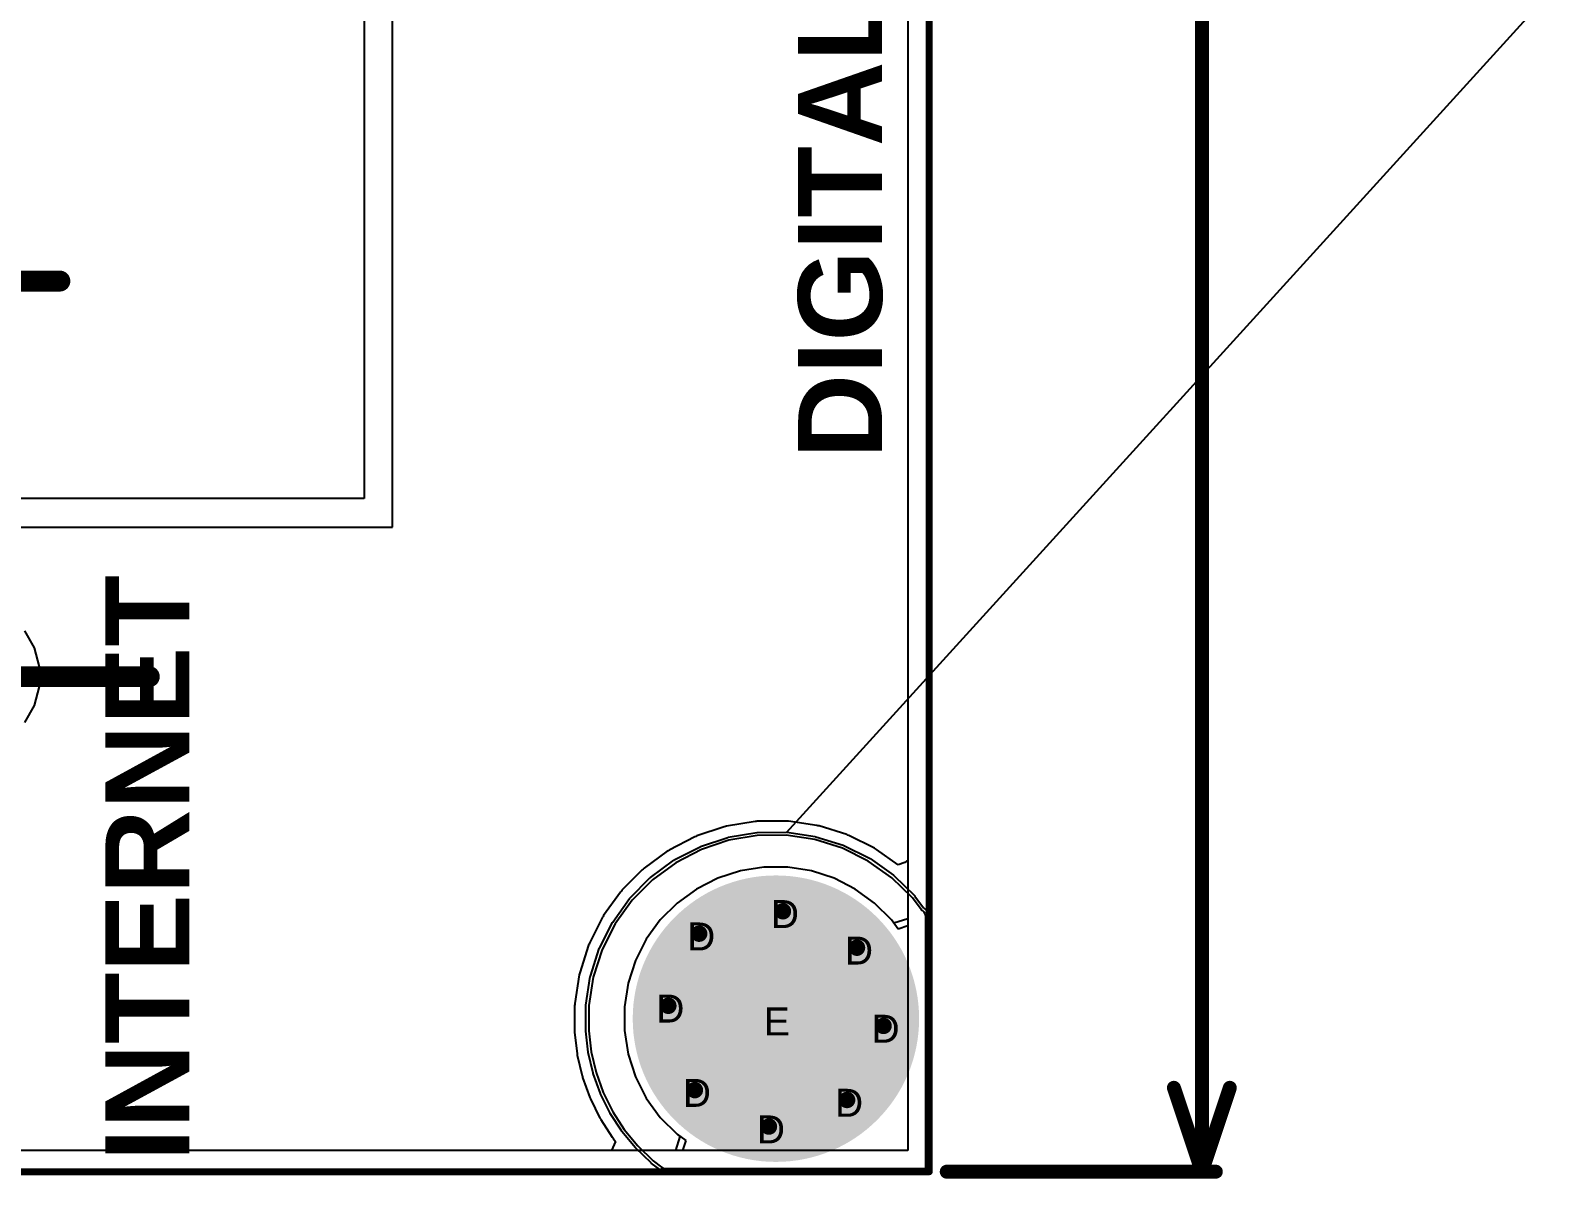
# Model space of a CAD drawing. Header units: inches. Extents: x 0 to 5032, y 0 to 5323.
# Drawn here: x 183.66 to 211.2, y -0.13 to 20.74 of the extents above; entities that cross this region are included whole.
import ezdxf

# ---------------------------------------------------------------- set-up
doc = ezdxf.new("R2010")
doc.units = ezdxf.units.IN
for name, color, linetype in [('Board Outline', 216, 'Continuous'), ('Bottom Layer', 5, 'Continuous'), ('Bottom Solder', 6, 'Continuous'), ('Drill Drawing', 1, 'Continuous'), ('Layer 1', 16, 'Continuous'), ('Layer 2', 76, 'Continuous'), ('Multi-Layer', 9, 'Continuous'), ('Pad Holes', 156, 'Continuous'), ('Top Layer', 1, 'Continuous'), ('Top Overlay', 2, 'Continuous'), ('Top Solder', 216, 'Continuous'), ('Via Holes', 16, 'Continuous')]:
    doc.layers.add(name, color=color, linetype=linetype)
doc.styles.add('Arial', font='', dxfattribs={"height": 0.2})
doc.styles.add('Arial_Bold', font='', dxfattribs={"height": 0.2})
doc.styles.get('Arial').set_extended_font_data('Arial')
doc.styles.get('Arial_Bold').set_extended_font_data('Arial', bold=True)

msp = doc.modelspace()

# ---------------------------------------------------------------- hatches: boundary and pattern name
at = {"layer": 'Bottom Layer'}
h = msp.add_hatch(color=5, dxfattribs=at)
edge = h.paths.add_edge_path()
edge.add_arc((197.213, 2.78), 2.5, 0, 360)
h = msp.add_hatch(color=5, dxfattribs=at)
edge = h.paths.add_edge_path()
edge.add_arc((197.34, 4.731), 0.3, 0, 360)
h = msp.add_hatch(color=5, dxfattribs=at)
edge = h.paths.add_edge_path()
edge.add_arc((195.818, 4.324), 0.3, 0, 360)
h = msp.add_hatch(color=5, dxfattribs=at)
edge = h.paths.add_edge_path()
edge.add_arc((198.686, 4.069), 0.3, 0, 360)
h = msp.add_hatch(color=5, dxfattribs=at)
edge = h.paths.add_edge_path()
edge.add_arc((195.258, 3.014), 0.3, 0, 360)
h = msp.add_hatch(color=5, dxfattribs=at)
edge = h.paths.add_edge_path()
edge.add_arc((199.169, 2.649), 0.3, 0, 360)
h = msp.add_hatch(color=5, dxfattribs=at)
edge = h.paths.add_edge_path()
edge.add_arc((195.74, 1.482), 0.3, 0, 360)
h = msp.add_hatch(color=5, dxfattribs=at)
edge = h.paths.add_edge_path()
edge.add_arc((198.506, 1.303), 0.3, 0, 360)
h = msp.add_hatch(color=5, dxfattribs=at)
edge = h.paths.add_edge_path()
edge.add_arc((197.086, 0.82), 0.3, 0, 360)
at = {"layer": 'Bottom Solder'}
h = msp.add_hatch(color=6, dxfattribs=at)
edge = h.paths.add_edge_path()
edge.add_arc((197.213, 2.78), 2.602, 0, 360)
h = msp.add_hatch(color=6, dxfattribs=at)
edge = h.paths.add_edge_path()
edge.add_arc((197.34, 4.731), 0.402, 0, 360)
h = msp.add_hatch(color=6, dxfattribs=at)
edge = h.paths.add_edge_path()
edge.add_arc((195.818, 4.324), 0.402, 0, 360)
h = msp.add_hatch(color=6, dxfattribs=at)
edge = h.paths.add_edge_path()
edge.add_arc((198.686, 4.069), 0.402, 0, 360)
h = msp.add_hatch(color=6, dxfattribs=at)
edge = h.paths.add_edge_path()
edge.add_arc((195.258, 3.014), 0.402, 0, 360)
h = msp.add_hatch(color=6, dxfattribs=at)
edge = h.paths.add_edge_path()
edge.add_arc((199.169, 2.649), 0.402, 0, 360)
h = msp.add_hatch(color=6, dxfattribs=at)
edge = h.paths.add_edge_path()
edge.add_arc((195.74, 1.482), 0.402, 0, 360)
h = msp.add_hatch(color=6, dxfattribs=at)
edge = h.paths.add_edge_path()
edge.add_arc((198.506, 1.303), 0.402, 0, 360)
h = msp.add_hatch(color=6, dxfattribs=at)
edge = h.paths.add_edge_path()
edge.add_arc((197.086, 0.82), 0.402, 0, 360)
at = {"layer": 'Layer 1'}
h = msp.add_hatch(color=16, dxfattribs=at)
edge = h.paths.add_edge_path()
edge.add_arc((197.213, 2.78), 2.5, 0, 360)
h = msp.add_hatch(color=16, dxfattribs=at)
edge = h.paths.add_edge_path()
edge.add_arc((197.34, 4.731), 0.3, 0, 360)
h = msp.add_hatch(color=16, dxfattribs=at)
edge = h.paths.add_edge_path()
edge.add_arc((195.818, 4.324), 0.3, 0, 360)
h = msp.add_hatch(color=16, dxfattribs=at)
edge = h.paths.add_edge_path()
edge.add_arc((198.686, 4.069), 0.3, 0, 360)
h = msp.add_hatch(color=16, dxfattribs=at)
edge = h.paths.add_edge_path()
edge.add_arc((195.258, 3.014), 0.3, 0, 360)
h = msp.add_hatch(color=16, dxfattribs=at)
edge = h.paths.add_edge_path()
edge.add_arc((199.169, 2.649), 0.3, 0, 360)
h = msp.add_hatch(color=16, dxfattribs=at)
edge = h.paths.add_edge_path()
edge.add_arc((195.74, 1.482), 0.3, 0, 360)
h = msp.add_hatch(color=16, dxfattribs=at)
edge = h.paths.add_edge_path()
edge.add_arc((198.506, 1.303), 0.3, 0, 360)
h = msp.add_hatch(color=16, dxfattribs=at)
edge = h.paths.add_edge_path()
edge.add_arc((197.086, 0.82), 0.3, 0, 360)
at = {"layer": 'Layer 2'}
h = msp.add_hatch(color=76, dxfattribs=at)
edge = h.paths.add_edge_path()
edge.add_arc((197.213, 2.78), 2.5, 0, 360)
h = msp.add_hatch(color=76, dxfattribs=at)
edge = h.paths.add_edge_path()
edge.add_arc((197.34, 4.731), 0.3, 0, 360)
h = msp.add_hatch(color=76, dxfattribs=at)
edge = h.paths.add_edge_path()
edge.add_arc((195.818, 4.324), 0.3, 0, 360)
h = msp.add_hatch(color=76, dxfattribs=at)
edge = h.paths.add_edge_path()
edge.add_arc((198.686, 4.069), 0.3, 0, 360)
h = msp.add_hatch(color=76, dxfattribs=at)
edge = h.paths.add_edge_path()
edge.add_arc((195.258, 3.014), 0.3, 0, 360)
h = msp.add_hatch(color=76, dxfattribs=at)
edge = h.paths.add_edge_path()
edge.add_arc((199.169, 2.649), 0.3, 0, 360)
h = msp.add_hatch(color=76, dxfattribs=at)
edge = h.paths.add_edge_path()
edge.add_arc((195.74, 1.482), 0.3, 0, 360)
h = msp.add_hatch(color=76, dxfattribs=at)
edge = h.paths.add_edge_path()
edge.add_arc((198.506, 1.303), 0.3, 0, 360)
h = msp.add_hatch(color=76, dxfattribs=at)
edge = h.paths.add_edge_path()
edge.add_arc((197.086, 0.82), 0.3, 0, 360)
at = {"layer": 'Multi-Layer'}
h = msp.add_hatch(color=9, dxfattribs=at)
edge = h.paths.add_edge_path()
edge.add_arc((197.213, 2.78), 2.5, 0, 360)
at = {"layer": 'Pad Holes'}
h = msp.add_hatch(color=7, dxfattribs=at)
edge = h.paths.add_edge_path()
edge.add_arc((197.213, 2.78), 1.55, 0, 360)
at = {"layer": 'Top Layer'}
h = msp.add_hatch(color=1, dxfattribs=at)
edge = h.paths.add_edge_path()
edge.add_arc((197.213, 2.78), 2.5, 0, 360)
h = msp.add_hatch(color=1, dxfattribs=at)
edge = h.paths.add_edge_path()
edge.add_arc((197.34, 4.731), 0.3, 0, 360)
h = msp.add_hatch(color=1, dxfattribs=at)
edge = h.paths.add_edge_path()
edge.add_arc((195.818, 4.324), 0.3, 0, 360)
h = msp.add_hatch(color=1, dxfattribs=at)
edge = h.paths.add_edge_path()
edge.add_arc((198.686, 4.069), 0.3, 0, 360)
h = msp.add_hatch(color=1, dxfattribs=at)
edge = h.paths.add_edge_path()
edge.add_arc((195.258, 3.014), 0.3, 0, 360)
h = msp.add_hatch(color=1, dxfattribs=at)
edge = h.paths.add_edge_path()
edge.add_arc((199.169, 2.649), 0.3, 0, 360)
h = msp.add_hatch(color=1, dxfattribs=at)
edge = h.paths.add_edge_path()
edge.add_arc((195.74, 1.482), 0.3, 0, 360)
h = msp.add_hatch(color=1, dxfattribs=at)
edge = h.paths.add_edge_path()
edge.add_arc((198.506, 1.303), 0.3, 0, 360)
h = msp.add_hatch(color=1, dxfattribs=at)
edge = h.paths.add_edge_path()
edge.add_arc((197.086, 0.82), 0.3, 0, 360)
at = {"layer": 'Top Solder'}
h = msp.add_hatch(color=216, dxfattribs=at)
edge = h.paths.add_edge_path()
edge.add_arc((197.213, 2.78), 2.602, 0, 360)
h = msp.add_hatch(color=216, dxfattribs=at)
edge = h.paths.add_edge_path()
edge.add_arc((197.34, 4.731), 0.402, 0, 360)
h = msp.add_hatch(color=216, dxfattribs=at)
edge = h.paths.add_edge_path()
edge.add_arc((195.818, 4.324), 0.402, 0, 360)
h = msp.add_hatch(color=216, dxfattribs=at)
edge = h.paths.add_edge_path()
edge.add_arc((198.686, 4.069), 0.402, 0, 360)
h = msp.add_hatch(color=216, dxfattribs=at)
edge = h.paths.add_edge_path()
edge.add_arc((195.258, 3.014), 0.402, 0, 360)
h = msp.add_hatch(color=216, dxfattribs=at)
edge = h.paths.add_edge_path()
edge.add_arc((199.169, 2.649), 0.402, 0, 360)
h = msp.add_hatch(color=216, dxfattribs=at)
edge = h.paths.add_edge_path()
edge.add_arc((195.74, 1.482), 0.402, 0, 360)
h = msp.add_hatch(color=216, dxfattribs=at)
edge = h.paths.add_edge_path()
edge.add_arc((198.506, 1.303), 0.402, 0, 360)
h = msp.add_hatch(color=216, dxfattribs=at)
edge = h.paths.add_edge_path()
edge.add_arc((197.086, 0.82), 0.402, 0, 360)
at = {"layer": 'Via Holes'}
h = msp.add_hatch(color=7, dxfattribs=at)
edge = h.paths.add_edge_path()
edge.add_arc((197.34, 4.731), 0.15, 0, 360)
h = msp.add_hatch(color=7, dxfattribs=at)
edge = h.paths.add_edge_path()
edge.add_arc((195.818, 4.324), 0.15, 0, 360)
h = msp.add_hatch(color=7, dxfattribs=at)
edge = h.paths.add_edge_path()
edge.add_arc((198.686, 4.069), 0.15, 0, 360)
h = msp.add_hatch(color=7, dxfattribs=at)
edge = h.paths.add_edge_path()
edge.add_arc((195.258, 3.014), 0.15, 0, 360)
h = msp.add_hatch(color=7, dxfattribs=at)
edge = h.paths.add_edge_path()
edge.add_arc((199.169, 2.649), 0.15, 0, 360)
h = msp.add_hatch(color=7, dxfattribs=at)
edge = h.paths.add_edge_path()
edge.add_arc((195.74, 1.482), 0.15, 0, 360)
h = msp.add_hatch(color=7, dxfattribs=at)
edge = h.paths.add_edge_path()
edge.add_arc((198.506, 1.303), 0.15, 0, 360)
h = msp.add_hatch(color=7, dxfattribs=at)
edge = h.paths.add_edge_path()
edge.add_arc((197.086, 0.82), 0.15, 0, 360)

# ---------------------------------------------------------------- linework, layer by layer
at = {"layer": 'Board Outline'}
for points in [[(200, 0, 0.127, 0.127, 0), (200, 130, 0.127, 0.127, 0)], [(204.953, 0, 0.254, 0.254, 0), (204.953, 56.697, 0.254, 0.254, 0)], [(204.445, 1.524, 0.254, 0.254, 0), (204.953, 0, 0.254, 0.254, 0)], [(204.953, 0, 0.254, 0.254, 0), (205.461, 1.524, 0.254, 0.254, 0)], [(138.479, 0, 0.127, 0.127, 0), (200, 0, 0.127, 0.127, 0)], [(200.317, 0, 0.254, 0.254, 0), (205.207, 0, 0.254, 0.254, 0)]]:
    msp.add_lwpolyline(points, format="xyseb", dxfattribs=at)
for points in [[(204.381, 1.524, 0.127, 0.127, 1), (204.508, 1.524, 0.127, 0.127, 1)], [(205.397, 1.524, 0.127, 0.127, 1), (205.524, 1.524, 0.127, 0.127, 1)], [(199.968, 0, 0.0635, 0.0635, 1), (200.032, 0, 0.0635, 0.0635, 1)], [(199.968, 0, 0.0635, 0.0635, 1), (200.032, 0, 0.0635, 0.0635, 1)], [(200.254, 0, 0.127, 0.127, 1), (200.381, 0, 0.127, 0.127, 1)], [(204.889, 0, 0.127, 0.127, 1), (205.016, 0, 0.127, 0.127, 1)], [(204.889, 0, 0.127, 0.127, 1), (205.016, 0, 0.127, 0.127, 1)], [(204.889, 0, 0.127, 0.127, 1), (205.016, 0, 0.127, 0.127, 1)], [(205.143, 0, 0.127, 0.127, 1), (205.27, 0, 0.127, 0.127, 1)]]:
    msp.add_lwpolyline(points, format="xyseb", close=True, dxfattribs=at)
at = {"layer": 'Bottom Layer'}
for p, q in [((199.612, 50.203), (199.612, 4.466)), ((183.741, 9.515), (183.563, 9.824)), ((183.834, 9.171), (183.741, 9.515)), ((183.834, 8.814), (183.834, 9.171)), ((183.741, 8.47), (183.834, 8.814)), ((183.563, 8.161), (183.741, 8.47)), ((196.996, 5.534), (196.568, 5.466)), ((197.43, 5.534), (196.996, 5.534)), ((197.858, 5.466), (197.43, 5.534)), ((196.156, 5.332), (195.769, 5.135)), ((196.568, 5.466), (196.156, 5.332)), ((198.27, 5.332), (197.858, 5.466)), ((198.656, 5.135), (198.27, 5.332)), ((195.769, 5.135), (195.419, 4.88)), ((199.007, 4.88), (198.656, 5.135)), ((195.419, 4.88), (195.112, 4.574)), ((199.314, 4.574), (199.007, 4.88)), ((195.112, 4.574), (194.857, 4.223)), ((199.434, 4.408), (199.314, 4.574)), ((199.612, 4.466), (199.434, 4.408)), ((194.857, 4.223), (194.661, 3.837)), ((194.661, 3.837), (194.527, 3.425)), ((194.527, 3.425), (194.459, 2.996)), ((194.459, 2.996), (194.459, 2.563)), ((194.459, 2.563), (194.527, 2.135)), ((194.527, 2.135), (194.661, 1.723)), ((194.661, 1.723), (194.857, 1.336)), ((194.857, 1.336), (195.112, 0.986)), ((195.112, 0.986), (195.419, 0.679)), ((195.419, 0.679), (195.574, 0.566)), ((195.574, 0.566), (195.516, 0.388)), ((195.516, 0.388), (138.868, 0.388))]:
    msp.add_line(p, q, dxfattribs=at)
at = {"layer": 'Layer 1'}
for p, q in [((189.728, 50.575), (189.728, 12.227)), ((190.246, 11.709), (190.246, 50.575)), ((199.612, 23.125), (199.612, 0.388)), ((189.728, 12.227), (182.884, 12.227)), ((182.884, 11.709), (190.246, 11.709)), ((199.612, 0.388), (138.868, 0.388))]:
    msp.add_line(p, q, dxfattribs=at)
msp.add_lwpolyline([(182.48, 8.993, 0.381, 0.381, 0), (185.825, 8.993, 0.381, 0.381, 0)], format="xyseb", dxfattribs=at)
msp.add_lwpolyline([(185.73, 8.993, 0.191, 0.191, 1), (185.921, 8.993, 0.191, 0.191, 1)], format="xyseb", close=True, dxfattribs=at)
at = {"layer": 'Layer 2'}
for p, q in [((199.612, 23.125), (199.612, 4.596)), ((183.741, 9.515), (183.563, 9.824)), ((183.834, 9.171), (183.741, 9.515)), ((183.834, 8.814), (183.834, 9.171)), ((183.741, 8.47), (183.834, 8.814)), ((183.563, 8.161), (183.741, 8.47)), ((196.996, 5.534), (196.568, 5.466)), ((197.43, 5.534), (196.996, 5.534)), ((197.858, 5.466), (197.43, 5.534)), ((196.156, 5.332), (195.769, 5.135)), ((196.568, 5.466), (196.156, 5.332)), ((198.27, 5.332), (197.858, 5.466)), ((198.656, 5.135), (198.27, 5.332)), ((195.769, 5.135), (195.419, 4.88)), ((199.007, 4.88), (198.656, 5.135)), ((195.419, 4.88), (195.112, 4.574)), ((199.314, 4.574), (199.007, 4.88)), ((195.112, 4.574), (194.857, 4.223)), ((199.358, 4.513), (199.314, 4.574)), ((199.612, 4.596), (199.358, 4.513)), ((194.857, 4.223), (194.661, 3.837)), ((194.661, 3.837), (194.527, 3.425)), ((194.527, 3.425), (194.459, 2.996)), ((194.459, 2.996), (194.459, 2.563)), ((194.459, 2.563), (194.527, 2.135)), ((194.527, 2.135), (194.661, 1.723)), ((194.661, 1.723), (194.857, 1.336)), ((194.857, 1.336), (195.112, 0.986)), ((195.112, 0.986), (195.419, 0.679)), ((195.469, 0.642), (195.387, 0.388)), ((195.419, 0.679), (195.469, 0.642)), ((195.387, 0.388), (138.868, 0.388))]:
    msp.add_line(p, q, dxfattribs=at)
msp.add_lwpolyline([(180.397, 16.18, 0.381, 0.381, 0), (184.201, 16.18, 0.381, 0.381, 0)], format="xyseb", dxfattribs=at)
msp.add_lwpolyline([(184.106, 16.18, 0.191, 0.191, 1), (184.296, 16.18, 0.191, 0.191, 1)], format="xyseb", close=True, dxfattribs=at)
at = {"layer": 'Top Layer'}
for p, q in [((199.612, 47.509), (199.612, 5.66)), ((183.741, 9.515), (183.563, 9.824)), ((183.834, 9.171), (183.741, 9.515)), ((183.834, 8.814), (183.834, 9.171)), ((183.741, 8.47), (183.834, 8.814)), ((183.563, 8.161), (183.741, 8.47)), ((196.833, 6.362), (196.315, 6.276)), ((196.853, 6.362), (196.833, 6.362)), ((196.873, 6.366), (196.853, 6.362)), ((197.398, 6.37), (196.873, 6.366)), ((197.418, 6.366), (197.398, 6.37)), ((197.439, 6.367), (197.418, 6.366)), ((197.958, 6.29), (197.439, 6.367)), ((195.74, 6.085), (195.273, 5.844)), ((195.759, 6.091), (195.74, 6.085)), ((195.777, 6.101), (195.759, 6.091)), ((196.275, 6.266), (195.777, 6.101)), ((196.296, 6.269), (196.275, 6.266)), ((196.315, 6.276), (196.296, 6.269)), ((196.875, 6.107), (196.357, 6.021)), ((197.4, 6.111), (196.875, 6.107)), ((197.92, 6.034), (197.4, 6.111)), ((197.977, 6.283), (197.958, 6.29)), ((197.997, 6.281), (197.977, 6.283)), ((198.499, 6.124), (197.997, 6.281)), ((198.516, 6.114), (198.499, 6.124)), ((198.536, 6.109), (198.516, 6.114)), ((199.007, 5.875), (198.536, 6.109)), ((195.239, 5.822), (194.816, 5.512)), ((195.257, 5.831), (195.239, 5.822)), ((195.273, 5.844), (195.257, 5.831)), ((195.859, 5.855), (195.392, 5.614)), ((196.357, 6.021), (195.859, 5.855)), ((198.421, 5.877), (197.92, 6.034)), ((198.892, 5.643), (198.421, 5.877)), ((199.023, 5.863), (199.007, 5.875)), ((199.041, 5.855), (199.023, 5.863)), ((199.434, 5.577), (199.041, 5.855)), ((194.816, 5.512), (194.802, 5.497)), ((195.392, 5.614), (194.969, 5.303)), ((199.32, 5.34), (198.892, 5.643)), ((199.554, 5.615), (199.434, 5.577)), ((199.612, 5.66), (199.554, 5.615)), ((194.785, 5.485), (194.415, 5.112)), ((194.969, 5.303), (194.599, 4.93)), ((194.802, 5.497), (194.785, 5.485)), ((199.696, 4.973), (199.32, 5.34)), ((194.389, 5.081), (194.082, 4.656)), ((194.404, 5.095), (194.389, 5.081)), ((194.415, 5.112), (194.404, 5.095)), ((199.853, 4.763), (199.696, 4.973)), ((194.599, 4.93), (194.292, 4.504)), ((199.855, 4.761), (199.853, 4.763)), ((199.858, 4.756), (199.855, 4.761)), ((199.861, 4.751), (199.858, 4.756)), ((199.864, 4.746), (199.861, 4.751)), ((199.865, 4.744), (199.864, 4.746)), ((199.881, 4.736), (199.865, 4.744)), ((199.907, 4.712), (199.881, 4.736)), ((199.926, 4.682), (199.907, 4.712)), ((199.935, 4.648), (199.926, 4.682)), ((194.061, 4.621), (193.824, 4.152)), ((194.292, 4.504), (194.055, 4.035)), ((194.073, 4.637), (194.061, 4.621)), ((194.082, 4.656), (194.073, 4.637)), ((199.935, 4.63), (199.935, 4.648)), ((199.935, 1.323), (199.935, 4.63)), ((193.818, 4.133), (193.808, 4.115)), ((193.824, 4.152), (193.818, 4.133)), ((193.808, 4.115), (193.647, 3.615)), ((194.055, 4.035), (193.893, 3.536)), ((193.644, 3.595), (193.637, 3.576)), ((193.647, 3.615), (193.644, 3.595)), ((193.637, 3.576), (193.556, 3.057)), ((193.893, 3.536), (193.811, 3.017)), ((193.556, 3.037), (193.553, 3.017)), ((193.556, 3.057), (193.556, 3.037)), ((193.553, 3.017), (193.553, 2.754)), ((193.553, 2.754), (193.553, 2.561)), ((193.811, 3.017), (193.811, 2.754)), ((193.811, 2.754), (193.811, 2.561)), ((193.553, 2.561), (193.555, 2.546)), ((193.555, 2.546), (193.554, 2.531)), ((193.554, 2.531), (193.599, 2.147)), ((193.811, 2.561), (193.856, 2.177)), ((193.599, 2.147), (193.603, 2.133)), ((193.603, 2.133), (193.604, 2.118)), ((193.604, 2.118), (193.692, 1.741)), ((193.856, 2.177), (193.944, 1.801)), ((193.692, 1.741), (193.698, 1.728)), ((193.698, 1.728), (193.7, 1.713)), ((193.7, 1.713), (193.831, 1.349)), ((193.944, 1.801), (194.075, 1.437)), ((194.075, 1.437), (194.247, 1.09)), ((193.831, 1.349), (193.839, 1.336)), ((193.839, 1.336), (193.843, 1.322)), ((193.843, 1.322), (194.015, 0.975)), ((199.935, 0.057), (199.935, 1.323)), ((194.015, 0.975), (194.024, 0.963)), ((194.024, 0.963), (194.03, 0.949)), ((194.03, 0.949), (194.24, 0.625)), ((194.247, 1.09), (194.457, 0.766)), ((194.24, 0.625), (194.25, 0.614)), ((194.25, 0.614), (194.258, 0.601)), ((194.258, 0.601), (194.3, 0.549)), ((194.457, 0.766), (194.704, 0.468)), ((194.225, 0.388), (138.868, 0.388)), ((194.3, 0.549), (194.225, 0.388)), ((194.704, 0.468), (194.982, 0.2)), ((194.982, 0.2), (195.136, 0.083)), ((195.136, 0.083), (195.145, 0.077)), ((195.145, 0.077), (195.163, 0.067)), ((195.163, 0.067), (195.183, 0.061)), ((195.183, 0.061), (195.203, 0.057)), ((195.203, 0.057), (195.213, 0.057)), ((195.213, 0.057), (195.213, 0.057)), ((195.213, 0.057), (199.935, 0.057))]:
    msp.add_line(p, q, dxfattribs=at)
at = {"layer": 'Top Solder'}
for p, q in [((197.404, 6.164), (5032.339, 5323.237)), ((195.841, 5.907), (196.34, 6.073)), ((196.34, 6.073), (196.344, 6.072)), ((196.344, 6.072), (196.348, 6.075)), ((196.348, 6.075), (196.866, 6.161)), ((196.866, 6.161), (196.871, 6.16)), ((196.871, 6.16), (196.875, 6.162)), ((196.875, 6.162), (197.4, 6.166)), ((197.4, 6.166), (197.404, 6.164)), ((197.404, 6.164), (197.409, 6.166)), ((197.409, 6.166), (197.928, 6.088)), ((197.928, 6.088), (197.932, 6.086)), ((197.932, 6.086), (197.936, 6.086)), ((197.936, 6.086), (198.437, 5.929)), ((195.367, 5.663), (195.834, 5.904)), ((195.834, 5.904), (195.838, 5.904)), ((195.838, 5.904), (195.841, 5.907)), ((198.437, 5.929), (198.441, 5.926)), ((198.441, 5.926), (198.445, 5.926)), ((198.445, 5.926), (198.916, 5.693)), ((194.936, 5.347), (195.36, 5.658)), ((195.36, 5.658), (195.364, 5.659)), ((195.364, 5.659), (195.367, 5.663)), ((198.916, 5.693), (198.919, 5.689)), ((198.919, 5.689), (198.923, 5.688)), ((198.923, 5.688), (199.352, 5.385)), ((194.56, 4.969), (194.93, 5.342)), ((194.93, 5.342), (194.934, 5.343)), ((194.934, 5.343), (194.936, 5.347)), ((199.352, 5.385), (199.354, 5.381)), ((199.354, 5.381), (199.358, 5.379)), ((199.358, 5.379), (199.735, 5.013)), ((194.247, 4.536), (194.555, 4.962)), ((194.555, 4.962), (194.558, 4.964)), ((194.558, 4.964), (194.56, 4.969)), ((199.735, 5.013), (199.736, 5.008)), ((199.736, 5.008), (199.74, 5.006)), ((199.74, 5.006), (199.897, 4.796)), ((199.897, 4.796), (199.897, 4.796)), ((199.897, 4.796), (199.899, 4.794)), ((199.899, 4.794), (199.899, 4.792)), ((199.899, 4.792), (199.9, 4.792)), ((199.9, 4.792), (199.904, 4.787)), ((199.904, 4.787), (199.904, 4.786)), ((199.904, 4.786), (199.906, 4.785)), ((199.906, 4.785), (199.911, 4.779)), ((199.911, 4.779), (199.918, 4.776)), ((199.918, 4.776), (199.944, 4.752)), ((199.944, 4.752), (199.947, 4.745)), ((199.947, 4.745), (199.954, 4.741)), ((199.954, 4.741), (199.972, 4.711)), ((199.972, 4.711), (199.974, 4.703)), ((199.974, 4.703), (199.979, 4.697)), ((199.979, 4.697), (199.988, 4.663)), ((194.006, 4.06), (194.243, 4.529)), ((194.243, 4.529), (194.246, 4.532)), ((194.246, 4.532), (194.247, 4.536)), ((199.988, 4.663), (199.987, 4.655)), ((199.987, 4.655), (199.99, 4.648)), ((199.99, 4.648), (199.99, 4.63)), ((199.99, 4.63), (199.99, 4.63)), ((199.99, 4.63), (199.99, 1.323)), ((193.841, 3.553), (194.002, 4.052)), ((194.002, 4.052), (194.005, 4.056)), ((194.005, 4.056), (194.006, 4.06)), ((193.757, 3.025), (193.839, 3.544)), ((193.839, 3.544), (193.841, 3.548)), ((193.841, 3.548), (193.841, 3.553)), ((193.756, 3.017), (193.758, 3.021)), ((193.756, 2.754), (193.756, 3.017)), ((193.756, 2.561), (193.756, 2.754)), ((193.758, 3.021), (193.757, 3.025)), ((193.758, 2.558), (193.756, 2.561)), ((193.757, 2.555), (193.758, 2.558)), ((193.801, 2.171), (193.757, 2.555)), ((193.803, 2.168), (193.801, 2.171)), ((193.802, 2.164), (193.803, 2.168)), ((193.891, 1.788), (193.802, 2.164)), ((193.893, 1.785), (193.891, 1.788)), ((193.892, 1.782), (193.893, 1.785)), ((194.023, 1.418), (193.892, 1.782)), ((194.026, 1.416), (194.023, 1.418)), ((194.026, 1.412), (194.026, 1.416)), ((194.198, 1.066), (194.026, 1.412)), ((199.99, 1.323), (199.99, 0.057)), ((194.2, 1.064), (194.198, 1.066)), ((194.201, 1.06), (194.2, 1.064)), ((194.411, 0.736), (194.201, 1.06)), ((194.414, 0.734), (194.411, 0.736)), ((194.415, 0.731), (194.414, 0.734)), ((194.661, 0.433), (194.415, 0.731)), ((194.664, 0.431), (194.661, 0.433)), ((194.665, 0.428), (194.664, 0.431)), ((194.944, 0.161), (194.665, 0.428)), ((194.947, 0.159), (194.944, 0.161)), ((194.949, 0.157), (194.947, 0.159)), ((195.103, 0.04), (194.949, 0.157)), ((195.111, 0.033), (195.103, 0.04)), ((195.103, 0.04), (195.103, 0.04)), ((195.116, 0.032), (195.111, 0.033)), ((195.119, 0.028), (195.116, 0.032)), ((195.137, 0.019), (195.119, 0.028)), ((195.142, 0.018), (195.137, 0.019)), ((195.145, 0.015), (195.142, 0.018)), ((195.165, 0.009), (195.145, 0.015)), ((195.17, 0.009), (195.165, 0.009)), ((195.174, 0.006), (195.17, 0.009)), ((195.194, 0.003), (195.174, 0.006)), ((195.199, 0.004), (195.194, 0.003)), ((195.203, 0.002), (195.199, 0.004)), ((195.213, 0.002), (195.203, 0.002)), ((199.935, 0.002), (195.213, 0.002)), ((195.213, 0.002), (195.213, 0.002)), ((199.974, 0.018), (199.935, 0.002)), ((199.99, 0.057), (199.974, 0.018))]:
    msp.add_line(p, q, dxfattribs=at)

# ---------------------------------------------------------------- texts
at = {"layer": 'Drill Drawing', "style": 'Arial'}
for s, p in [('D', (197.12, 4.427)), ('D', (195.598, 4.02)), ('D', (198.466, 3.764)), ('D', (195.038, 2.71)), ('E', (196.993, 2.475)), ('D', (198.949, 2.344)), ('D', (195.52, 1.178)), ('D', (198.286, 0.998)), ('D', (196.866, 0.515))]:
    msp.add_text(s, height=0.508, dxfattribs=at).set_placement(p)
at = {"layer": 'Top Overlay', "style": 'Arial_Bold'}
for s, p in [('DIGITAL', (199.14, 12.954)), ('INTERNET', (186.553, 0.193))]:
    msp.add_text(s, height=1.524, rotation=90, dxfattribs=at).set_placement(p)

doc.saveas('drawing.dxf')
